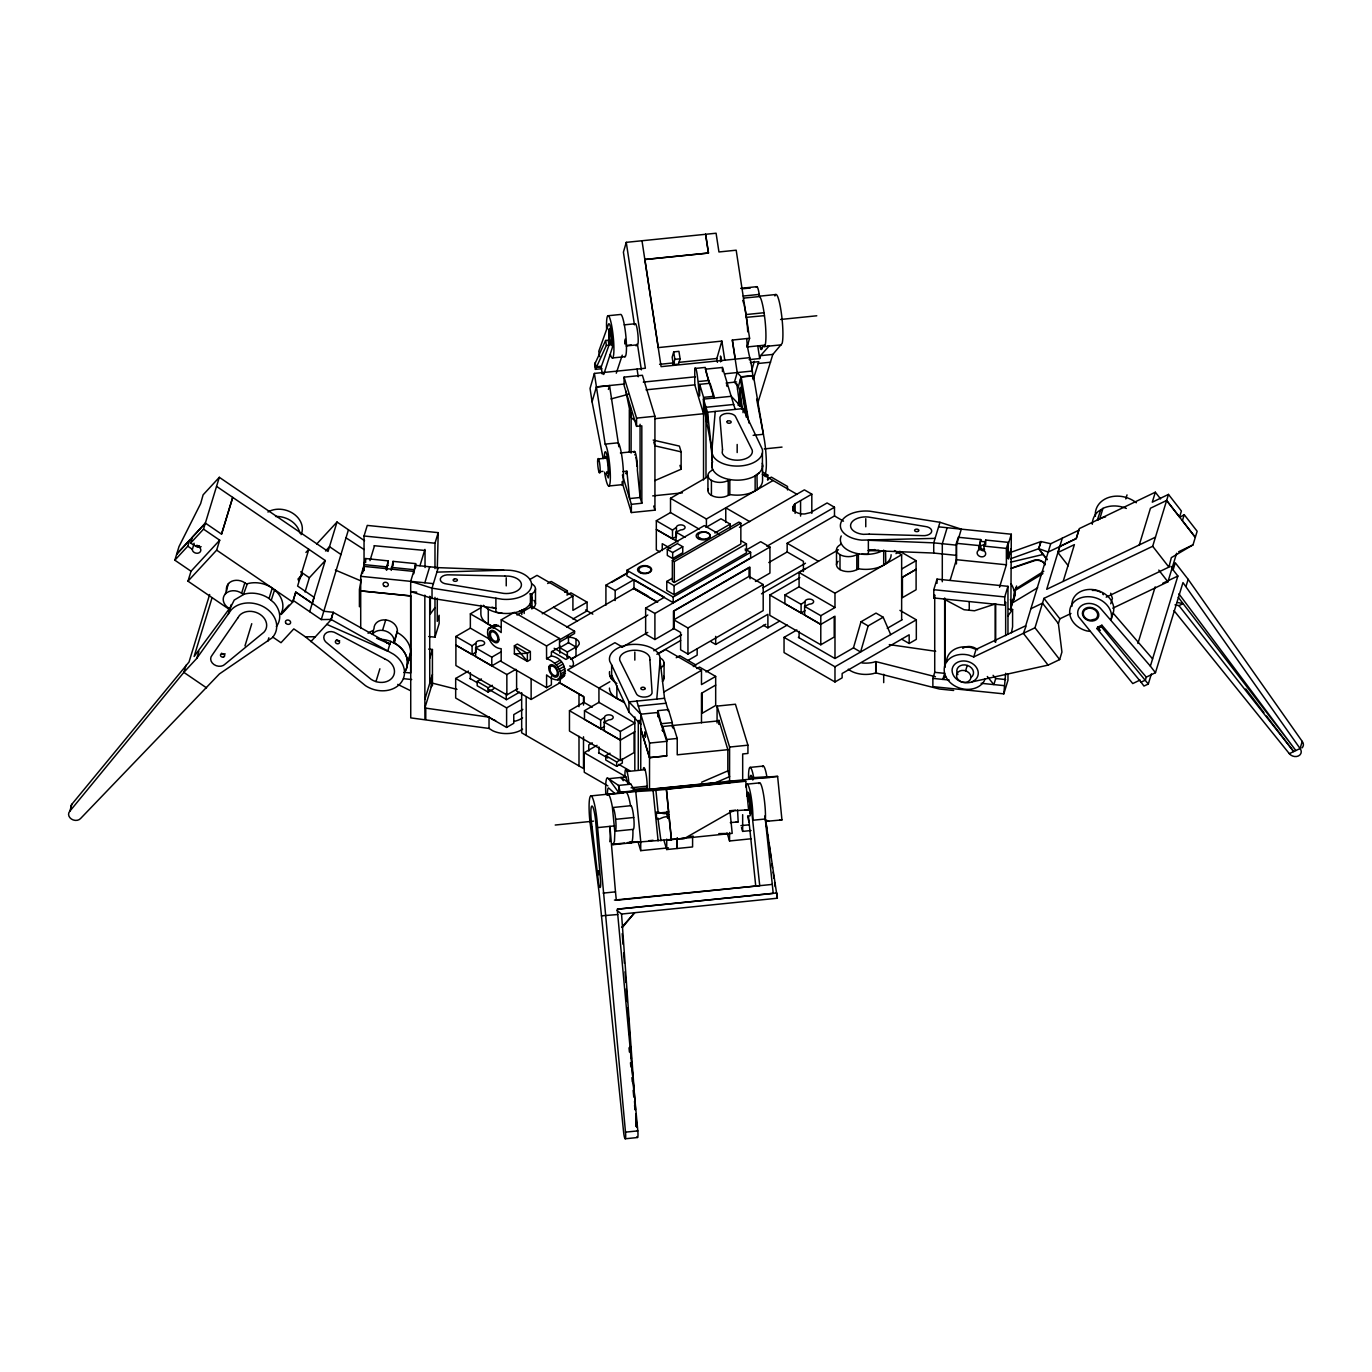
<?xml version="1.0" encoding="UTF-8"?>
<svg xmlns="http://www.w3.org/2000/svg" width="1372" height="1372" viewBox="0 0 1372 1372"><rect width="100%" height="100%" fill="white"/><g stroke="black" fill="none" stroke-linecap="round" stroke-linejoin="round"><path stroke-width="1.5" d="M359.413 606.767L359.413 589.394L361.333 579.481M360.716 628.41L360.699 576.309L363.717 566.344L413.709 571.404L415.545 565.35L438.268 567.648L510.247 570.306A25.382 14.646 0 0 1 531.307 587.079A25.382 14.646 0 0 1 502.238 599.238L432.026 588.176L410.691 581.351L360.699 576.309M363.769 570.718L363.769 564.578L365.621 558.524L388.139 560.874L386.904 569.397M364.043 569.672L364.043 535.989L367.267 525.407L438.217 532.645L437.291 569.037M365.621 562.623L365.621 558.524M373.99 545.696L425.028 550.464L425.028 567.528M386.304 569.894L388.139 560.874M391.226 570.392L393.061 561.371L415.596 563.618L415.596 567.716M404.157 672.709A25.382 20.409 17 0 0 406.661 667.975L407.518 662.693A25.382 20.409 17 0 0 395.016 643.468L394.227 641.29L397.417 630.863A11.885 9.57 17 0 0 385.721 619.955A11.885 9.57 17 0 0 374.007 628.462L372.412 633.692M394.227 643.125L397.417 630.863M410.708 595.997L360.733 590.903L410.691 595.86L410.691 672.983L404.448 672.349M413.761 573.753L415.596 563.618M430.362 596.614L430.362 614.004L434.975 607.573M428.716 636.522L434.975 637.157L434.975 597.352M434.975 568.591L434.993 543.226L438.217 532.645M437.291 598.329L437.274 621.345L439.126 615.291L439.126 623.557L434.975 637.157M560.188 677.099L560.188 683.119L583.906 696.753L583.906 702.344L569.466 710.696L569.466 731.053L620.367 760.482L634.07 752.593L634.07 732.202M576 648.75L576 639.095L574.817 638.443A10.907 6.294 0 0 0 567.15 637.26M605.91 605.223L605.927 585.175L628.187 572.313M660.052 666.655L659.881 656.691A25.382 14.663 0 0 0 630.811 644.531A25.382 14.663 0 0 0 609.751 661.304L611.655 664.974L611.638 679.054L609.751 675.384M639.541 720.317L640.775 724.416L628.942 712.085L628.959 701.881L611.655 664.974M634.824 660.121L634.824 652.026M638.289 769.366L638.306 720.489M668.438 847.845L640.724 850.657L640.724 842.099M640.758 769.366L640.793 714.195L636.814 701.092L628.959 701.881L640.793 714.195L649.556 743.075L649.505 788.883M647.292 788.729L647.155 786.173A11.885 1.681 84.2 0 0 645.629 771.784A11.885 1.681 84.2 0 0 643.314 768.714M657.943 716.784L657.943 710.645L668.421 709.581L672.314 722.598L672.349 727.143M661.921 726.68L657.943 710.645M662.779 731.036L662.779 726.491L719.305 720.797M692.603 836.508L692.586 846.936L666.723 849.542L666.723 839.115M640.707 728.772L649.505 757.636L666.792 755.903L666.758 739.508L662.779 726.491M673.309 628.222L680.615 632.441L680.615 649.813L687.955 654.05L763.192 610.609L763.192 584.541L687.955 627.982L673.806 619.818L673.806 611.123L750.004 567.236L750.004 578.83M673.206 728.463L673.172 725.445L677.236 738.445L677.236 754.823L728.12 749.644M703.493 399.115L707.472 412.217L712.119 453.755A25.382 14.646 0 0 0 741.189 465.897A25.382 14.646 0 0 0 762.249 449.124L743.041 408.599L731.207 396.302L703.493 399.115C704.385 419.523 712.068 439.246 711.948 460.152L712.462 454.063M696.873 668.576L699.497 667.066L715.67 676.413L715.687 705.465L702.258 713.217L702.258 692.826M717.076 722.993L717.076 706.1L735.426 704.23L747.929 745.185L747.929 753.434L742.681 753.965L742.681 779.073M718.825 724.365L718.842 720.094L727.829 749.558L727.829 770.893L729.578 776.638L712.737 783.927M751.17 838.772L729.561 840.985L729.561 832.53M729.578 780.719L729.595 747.054L717.076 706.1M730.213 528.117L730.213 524.104L720.952 518.753L706.117 527.328M751.05 830.54L742.664 831.398L742.664 814.659M673.806 619.818L749.061 576.377L749.061 567.682M799.876 577.663L769.846 595.002L769.846 615.376L820.782 644.789L834.21 637.037L834.21 616.645M768.8 562.554L787.168 551.956L787.168 543.261L834.485 515.941L834.485 507.246L827.093 502.958L810.458 512.596L804.85 513.934A10.907 6.294 0 0 1 797.183 512.751L794.868 511.413A10.907 6.294 0 0 1 792.81 506.988L795.125 503.747L811.812 494.143L804.386 489.873L739.474 527.328M792.81 510.847L792.81 506.988M793.651 510.95L793.651 505.153M795.125 513.402L795.125 503.747M800.579 516.095L800.579 500.643M803.409 571.541L803.426 561.337L787.168 551.956M811.812 513.385L811.812 494.143M820.782 644.789L820.799 615.702L804.627 606.373L804.627 614.982L820.799 624.397L834.982 616.2L834.982 658.389M865.766 526.779L865.766 518.702M848.29 669.193A21.283 12.297 0 0 0 873.004 673.686L875.73 672.863L875.73 661.578L935.464 676.722M953.66 690.476L939.563 689.053L876.108 672.949L876.108 661.647M956.438 555.368L933.732 553.053L933.732 542.849L939.974 522.303L961.309 529.146L958.479 538.51M942.29 581.745L942.307 543.724L947.16 527.706M956.438 563.926L956.456 545.164L958.291 539.11M938.602 526.848L1011.301 534.222L1010.89 607.419L1014.079 596.974M1011.301 534.222L1008.283 544.187L1008.283 558.747L1011.267 548.766L1008.283 558.747L1008.231 542.352L985.696 540.053L983.861 546.073L984.444 551.064A4.356 3.516 17 0 1 984.444 556.089A4.356 3.516 17 0 1 978.356 555.471A4.356 3.516 17 0 1 978.356 550.446L980.774 539.556L958.239 537.275L956.404 543.312L956.404 559.69L950.179 580.099M546.588 687.664L546.588 674.921C567.322 692.105 572.124 659.229 551.39 655.97L551.373 651.906L559.536 647.19L559.484 638.477L514.226 612.341L501.243 619.835L501.174 632.543C480.406 615.102 485.842 647.978 501.174 648.699L501.174 661.458L546.588 687.664L551.39 684.885L551.39 676.379M557.872 679.86C566.019 672.812 554.168 660.549 546.588 658.749L546.519 645.972L501.243 619.835M709.221 383.457L705.242 367.422L694.764 368.485C698.262 363.134 699.874 419.643 699.686 384.332L710.079 383.268L714.057 396.285L703.579 397.348L699.686 384.332M730.093 812.327L732.202 833.37L668.593 839.836L671.44 839.784L669.09 817.026C661.544 814.917 655.867 824.795 656.433 814.505C654.358 807.748 663.997 817.215 668.593 812.053L666.398 789.277L663.551 789.329L727.143 782.863M666.843 811.504L667.65 818.329M625.066 343.686L625.135 341.645A10.633 1.509 84.2 0 0 625.066 339.193M1179.714 517.415L1184.225 514.672L1197.156 531.273L1193.005 544.873L1171.345 557.632L1168.893 567.116L1106.192 597.163M636.814 701.092L656.776 699.068L660.069 660.515L664.528 698.279L668.507 711.399M668.267 818.312L669.09 817.026M743.041 412.68L743.041 408.599L715.224 411.429L711.931 449.93L712.119 467.835M622.957 471.608L626.884 471.196L626.712 472.688A10.633 1.509 84.2 0 1 625.581 473.066M397.417 632.681L398.206 633.041A25.382 20.409 17 0 1 410.708 652.266L409.851 657.531A25.382 20.409 17 0 1 408.359 660.79M1010.427 610.3L1014.474 594.573A25.382 20.409 17 0 0 1011.13 583.872M1014.474 594.573L1013.616 599.856A25.382 20.409 17 0 1 1012.124 603.097M362.5 573.53L364.043 565.59M1011.438 632.801L1012.587 626.832L1012.587 609.46L1008.609 609.065M739.096 405.735L740.348 399.441M738.102 405.306L740.057 397.057M602.274 374.041L601.193 366.924L608.997 345.144L608.242 340.205L605.618 340.462L594.659 364.42L595.431 369.36L601.828 368.708M595.431 369.36L606.373 345.418L605.618 340.462M230.29 607.967L234.235 600.061L244.147 594.179A25.382 20.409 17 0 1 269.049 598.518L273.868 602.651A25.382 20.409 17 0 1 276.355 626.61M751.427 371.606L754.291 361.316M608.396 389.408L609.528 385.515L618.858 446.757M603.183 458.574L592.069 401.807L596.426 386.853L594.385 373.424L645.372 368.245L626.267 242.347L716.081 233.223L718.945 251.968L736.181 250.201L749.592 338.267L747.071 346.962L765.147 345.127A25.382 3.602 84.2 0 0 764.907 319.161L764.067 312.73A25.382 3.602 84.2 0 0 759.676 296.541L743.47 298.136M739.902 406.386L737.57 389.425L741.12 376.786L737.227 372.549L732.288 340.05L749.592 338.267M752.696 378.5C753.297 365.912 746.951 351.815 746.78 338.575M798.35 637.363L834.982 658.526L853.453 647.858L860.981 621.79L876.022 613.095L883.174 617.228L890.702 634.601M883.174 617.228L868.133 625.906L860.604 651.974L853.453 647.858M626.267 242.347L623.403 252.191L634.43 324.804M594.385 373.424L590.046 388.43L592.069 401.807M673.703 351.884L672.177 357.166L673.309 364.643L678.54 364.112L680.083 358.812L678.934 351.352L673.703 351.884L674.835 359.344L673.309 364.643M717.419 362.311L716.836 358.486L721.878 341.096L658.268 347.596L644.857 259.531L708.467 253.031L705.602 234.303L708.467 253.031L644.823 259.48M746.402 317.344L764.444 315.646M749.146 359.635L759.694 358.555L760.517 355.674L769.04 346.087A25.382 3.602 84.2 0 1 768.08 345.813M753.194 379.65L758.785 361.659L750.364 362.517M757.893 402.665L772.83 354.422L782.126 343.394A25.382 3.602 84.2 0 0 781.045 310.998A25.382 3.602 84.2 0 0 774.906 295.975M737.227 372.549L734.414 382.188L738.359 386.698M971.719 681.953L974.429 680.495A13.308 10.702 16.9 0 0 970.176 662.35A13.308 10.702 16.9 0 0 952.065 670.548C952.58 679.706 963.624 684.937 971.719 681.953L1048.105 665.111L1059.664 659.572L1061.928 652.026L1058.395 623.591L1059.87 618.806L1070.983 613.473M194.104 543.243L192.286 549.863A4.356 3.516 17 0 0 197.276 553.259A4.356 3.516 17 0 0 200.758 549.486A4.356 3.516 17 0 0 195.784 546.09L190.605 543.14L203.519 529.146L219.314 477.302L328.045 551.458L337.015 522.012L364.558 540.74M221.544 534.137L232.725 497.401L221.544 534.154L205.371 523.109L176.696 554.134L189.61 540.208L187.775 546.193L174.844 560.188L191.034 571.232L187.981 581.179L229.673 609.631M305.03 592.001L309.369 577.749L325.284 560.531L216.553 486.374M272.771 637.088L281.003 642.713L293.797 628.89L305.356 636.797L365.501 685.674A25.382 20.409 16.9 0 0 400.212 683.668A25.382 20.409 16.9 0 0 393.541 654.221L331.029 619.424L321.271 619.595L309.695 611.689L325.284 560.531M321.271 619.595L348.299 530.261M331.029 619.424L333.19 612.306L323.826 611.226L295.769 592.069L292.716 602.051L281.243 614.467M333.19 612.306L331.269 619.561L310.861 641.65M375.997 681.524L379.89 668.764M379.409 639.266A25.382 20.409 16.9 0 1 390.694 641.393L387.71 651.203L326.81 624.38M522.612 729.184A21.283 12.279 0 0 1 492.634 730.71L489.032 728.446L410.743 717.882L410.691 581.351L424.84 582.774L429.693 566.773M438.268 567.648L432.026 588.176L432.026 598.381L495.892 608.362A25.382 14.646 0 0 1 492.016 607.11M429.728 658.354L432.42 649.488L428.681 649.11M424.874 699.308L432.437 674.458M456.996 689.361L432.437 683.153L424.874 708.003L424.943 719.1M1005.659 635.613L1005.659 602.154L1004.733 605.172L933.783 597.952L933.783 589.703L937.007 579.121L1007.957 586.324L1007.974 634.31M933.783 597.952L934.709 594.933L934.726 672.331L932.874 678.385L932.874 686.635L1003.824 693.855L1007.974 680.238L1007.974 673.892M978.939 550.138L980.774 539.556M965.596 670.822L967.209 665.523M999.536 587.233L1006.396 564.784L1006.379 548.406L1008.231 542.352M984.993 679.02L984.153 681.147A21.283 17.116 16.9 0 1 957.982 687.475A21.283 17.116 16.9 0 1 944.914 665.317A21.283 17.116 16.9 0 1 968.803 655.13L973.76 656.931L976.058 649.368L1025.69 625.786L1050.729 543.724L1078.786 530.261L1076.231 538.63L1048.174 552.076L1038.81 548.663L1010.341 558.85M1004.733 605.172L1004.733 596.923L1007.957 586.324M1013.668 599.101A25.382 20.409 16.9 0 0 1015.246 590.372L1016.583 585.998M1015.246 590.372L1016.583 587.165M993.088 675.298L995.712 678.54L993.86 684.594L987.308 676.499M1050.729 543.724L1040.971 541.546L1038.57 548.766L1046.836 559.382M1040.971 541.546L1038.81 548.663L1047.368 559.673M1003.824 693.855L1005.659 673.275M1139.274 544.941L1150.456 508.223L1166.629 500.471L1179.577 517.038L1181.395 511.036L1168.481 494.417L1152.686 546.279L1043.955 598.364L1034.985 627.793L973.76 656.931M1068.274 565.796L1057.915 552.522L1059.767 546.468L1076.248 538.579L1079.284 528.614L1155.344 492.205L1160.558 498.911M1062.305 538.15L1046.716 589.291L1155.447 537.189M1063.18 581.368L1074.396 544.633L1057.915 552.522M1097.36 519.971L1100.773 509.818M1097.583 520.245L1099.761 518.822L1102.951 508.377A25.382 20.409 17 0 1 1126.343 508.429M1125.795 498.945L1127.029 494.898M1097.086 628.719L1097.549 627.21L1101.888 625.22L1146.289 677.133L1145.363 680.152L1141.024 682.158L1097.086 628.719L1101.424 626.73L1101.888 625.22M1110.737 603.766L1112.4 598.329L1110.685 593.218M1071.944 606.338A21.283 17.116 17 0 1 1093.724 589.668A21.283 17.116 17 0 1 1113.464 612.049L1110.84 620.316L1111.251 619.321A21.283 17.116 17 0 0 1094.239 597.455A21.283 17.116 17 0 0 1069.971 609.082A21.283 17.116 17 0 0 1086.967 630.948L1089.985 631.36M1155.344 492.205L1152.291 502.169L1168.481 494.417M1184.225 514.672L1182.39 520.674L1195.304 537.327L1166.629 500.471M1112.778 608.208L1167.915 581.814L1176.627 553.242M1146.289 677.133L1155.464 672.692L1150.371 666.14L1177.879 576.017L1173.111 569.912L1175.29 562.794L1188.152 579.344L1302.234 741.429A6.654 5.351 17 0 1 1301.891 747.997M1141.024 682.158L1143.956 686.051L1148.295 684.062L1151.382 673.944M1155.464 672.692L1182.973 582.586L1300.073 748.529A6.654 5.351 17 0 1 1298.461 755.938A6.654 5.351 17 0 1 1289.337 753.674L1174.003 610.626M1185.991 586.444L1188.152 579.344M1302.234 741.429L1300.073 748.529L1289.337 753.674M69.766 811.281L183.848 672.366L196.711 658.44L231.251 609.854A25.382 20.409 17 0 1 266.065 608.311A25.382 20.409 17 0 1 272.188 637.808L219.417 673.926L80.485 818.604A6.654 5.351 17 0 1 71.361 819.015A6.654 5.351 17 0 1 69.766 811.281L71.927 804.181L189.027 662.007L209.659 594.505M174.844 560.188L178.995 546.588L200.655 503.575L203.107 494.846L219.314 477.302M190.605 543.14L192.423 537.138L205.371 523.109M187.981 581.179L216.656 550.138L219.709 540.191L203.519 529.146M186.009 665.266L183.848 672.366L206.555 687.869M212.008 597.952L194.121 656.485L230.41 607.247A25.382 20.409 17 0 0 229.278 610.626M196.711 658.44L198.889 651.323M229.999 609.014L228.198 607.779A11.885 9.57 17 0 1 225.317 593.973L228.507 583.529M228.232 614.347L231.233 604.555M225.317 593.973A11.885 9.57 17 0 1 241.626 593.236L244.816 582.808A11.885 9.57 17 0 0 231.799 581.248A11.885 9.57 17 0 0 226.569 590.595M281.38 613.078A25.382 20.409 17 0 0 277.041 592.224L272.239 588.073A25.382 20.409 17 0 0 247.337 583.735L243.444 594.47L241.626 593.236M244.971 645.92L251.762 623.694M269.049 598.518L272.239 588.073M271.227 600.387L274.64 589.72M267.78 641.341L268.861 637.791M369.977 560.634L374.333 546.348M372.944 633.778L373.218 630.485A25.382 20.409 17 0 0 368.039 633.264M382.531 630.383L385.721 619.955M419.952 565.727L424.943 549.4M407.518 662.693L410.708 652.266M407.124 665.094L410.708 654.701M1137.903 643.468L1155.173 586.89M410.691 581.351L413.709 571.404M603.714 374.487L612.358 347.545A13.137 1.852 84.2 0 0 611.277 330.789A13.137 1.852 84.2 0 0 608.345 324.598L598.792 351.301L599.615 356.651M616.285 373.201L622.253 355.159M634.927 324.272L635.082 323.843A10.633 1.509 84.2 0 1 637.088 328.56A10.633 1.509 84.2 0 1 638.22 340.325L638.169 342.365A10.633 1.509 84.2 0 1 636.865 344.218M662.007 730.127L662.539 730.813M763.278 345.572L761.34 349.551A8.592 1.218 84.2 0 1 759.865 345.95M763.415 346.293A25.382 3.602 84.2 0 0 764.375 346.567L765.147 345.127M1007.957 615.908L1012.587 609.46M621.756 927.283L634.653 912.723L622.494 927.318M945.617 676.327L942.821 679.397L944.673 673.343L934.726 672.331M191.034 571.232L219.709 540.191M305.939 552.453L308.82 549.349L297.604 586.05L314.085 597.3L312.233 603.354L295.752 592.104L293.214 600.439L309.695 611.689M316.692 544.049L337.015 522.012M297.895 579.19L302.252 574.474L298.427 580.63M325.524 550.978L329.503 546.673L341.096 554.58M345.984 537.824L364.026 549.503M280.3 614.399L288.909 605.103M607.093 795.04L607.933 794.165A25.382 3.602 84.2 0 1 612.324 806.736L614.845 831.981L614.45 841.259L612.975 844.672L611.963 843.831M630.846 805.69L612.769 807.525A11.885 1.681 84.2 0 1 615.651 819.324A11.885 1.681 84.2 0 1 615.136 831.192L633.212 829.357A11.885 1.681 84.2 0 0 633.727 817.489A11.885 1.681 84.2 0 0 630.846 805.69L630.4 804.901A25.382 3.602 84.2 0 0 626.009 792.33L625.598 792.347M576.875 647.447L579.19 644.205A10.907 6.294 0 0 0 577.132 639.781L576 639.095M759.162 472.843L755.132 475.878L755.132 490.867A25.382 14.646 0 0 1 730.607 494.657L728.223 495.378A11.885 6.86 0 0 1 713.869 496.475A11.885 6.86 0 0 1 708.329 488.741M755.132 490.867L759.162 487.832A25.382 14.646 0 0 0 762.558 480.509L762.558 465.52M838.103 561.32A11.885 6.86 0 0 0 841.156 570.203A11.885 6.86 0 0 0 856.814 569.62L859.198 568.883A25.382 14.646 0 0 0 883.705 565.092L887.735 562.057A25.382 14.646 0 0 0 891.131 554.734M1102.951 508.377L1098.132 511.533A25.382 20.409 17 0 0 1092.301 524.275M1013.874 590.063L1042.24 572.244A8.061 6.483 17 0 0 1043.766 571.249M1015.692 590.08L1042.909 573.599M1010.993 603.749L1037.644 587.765M501.192 626.987L494.623 624.843L487.592 629.714M491.879 640.553L470.356 628.119L470.356 613.833L480.903 607.745M529.798 579.516L537.018 575.348L572.913 596.065L572.913 610.351L587.096 602.171L587.096 610.866L572.913 619.046M699.223 529.146L670.514 512.562L670.514 498.276L708.415 476.393M517.707 688.675L506.868 694.918L455.898 665.54L455.898 636.471L470.356 628.119M547.651 583.494L551.201 581.454L567.373 590.783L567.373 594.23M659.898 551.904L656.313 549.829L656.331 520.743L670.514 512.562M530.415 607.436L530.415 594.591L532.01 593.682A11.885 6.86 0 0 0 532.01 583.975M711.416 495.378L711.416 480.389A11.885 6.86 0 0 0 728.223 480.389L730.607 479.668M488.501 628.376L494.623 624.843M491.399 627.45L496.201 624.672M493.165 627.913L497.985 625.135M516.987 615.033L531.753 606.493L574.576 631.223L574.576 633.435L559.793 641.959M455.898 636.471L472.088 645.8L475.913 643.108A4.356 2.521 0 0 1 480.286 640.587A4.356 2.521 0 0 1 484.642 643.108A4.356 2.521 0 0 1 480.286 645.629L475.621 647.841L475.621 656.502L491.793 665.883L500.831 660.669M564.75 592.31L567.373 590.783M656.331 520.743L672.503 530.089L676.345 527.397A4.356 2.521 0 0 1 680.718 524.876A4.356 2.521 0 0 1 685.074 527.397A4.356 2.521 0 0 1 680.718 529.918L676.053 532.13L676.053 540.757M765.182 476.581L767.806 475.072L767.806 480.269M566.979 595.105L570.906 592.824L587.096 602.171M767.411 479.377L771.338 477.113L787.511 486.46L787.511 489.924M506.868 694.918L506.851 674.544L455.898 645.149L472.088 654.461L476.015 652.18L476.015 643.537M542.232 613.781L572.913 596.065M670.514 498.276L706.409 518.993L773.071 480.509M745.082 549.109L750.638 552.316L750.638 557.958L673.206 602.668L626.901 575.931L626.901 570.272L704.316 525.579L719.134 534.137M667.307 549.435L677.391 543.604L682.759 546.708L682.759 552.71L672.674 558.524L667.307 555.42L667.307 549.435L672.674 552.539L682.759 546.708M612.152 582.105L626.832 573.616M475.621 647.841L491.793 657.188L500.831 651.974M522.818 709.393L513.763 714.623L513.763 723.301L506.611 727.434L455.675 698.022L455.675 678.471L468.487 671.08M605.927 585.175L615.171 590.509L633.984 579.653L664.442 597.249L645.646 608.105L645.646 634.173L654.907 639.524L674.046 628.462L674.046 611.089M714.829 532.988L730.213 524.104M672.349 560.513L738.891 522.08L740.846 523.212L740.846 544.015L674.304 582.448L672.349 581.316L672.349 560.513L674.304 561.628L740.846 523.212M566.67 627.107L634.276 588.176L648.184 596.203M493.748 688.813L488.106 692.071L477.182 685.777L477.182 681.438L481.435 678.986M530.364 651.546L527.363 653.278L514.38 653.912L514.38 645.783L517.381 644.051L530.364 651.546L530.364 659.675L527.363 661.407L514.38 653.912M546.519 645.972L559.484 638.477M559.793 639.746L574.576 631.223M740.983 540.705L746.454 543.861L746.454 552.865L674.081 594.659L666.775 590.44L666.775 581.436L672.349 578.229M506.851 674.544L515.889 669.33M477.182 681.438L488.106 687.732L492.342 685.28M576 647.018L568.471 642.679L559.827 647.67L567.356 652.009L576 647.018L576 656.176L570.821 659.177M546.588 658.749L551.39 655.97M666.775 581.436L674.081 585.655L746.454 543.861M745.305 550.566L760.688 541.7L769.932 547.034L769.932 573.102L755.44 581.471M554.58 663.379L559.399 660.601M626.901 570.272L673.206 597.026L750.638 552.316M556.363 664.974L561.182 662.179M557.958 666.963L562.76 664.185M571.267 659.212L647.79 615.033M766.845 546.296L834.485 507.246M645.646 608.105L654.907 613.456L769.932 547.034M519.542 692.174L506.611 699.634L488.295 689.053M559.244 669.227L564.063 666.449M560.153 671.611L564.972 668.816M560.616 673.926L565.436 671.148M560.616 676.053L565.436 673.275M749.421 567.253L673.463 611.106L673.463 628.496M455.675 678.471L506.611 707.883L521.257 699.428M557.889 679.071L564.938 675.041M516.609 670.359L516.609 691.059L531.135 699.446L559.587 683.033M622.236 647.172L647.773 632.423M653.809 650.791L681.558 634.773M762.952 587.782L805.501 563.223M656.845 654.255L680.666 640.501M761.511 593.836L805.501 568.437M609.854 681.747L598.929 688.075L567.614 670.016L614.93 642.696L622.305 646.949M658.371 653.741L665.592 649.573L701.486 670.308L701.486 684.594L715.67 676.413M901.644 619.904L901.644 554.734L834.982 593.218L834.982 607.522L799.087 586.787L799.087 572.501L838.463 549.778M604.589 726.423L600.662 728.703L584.489 719.391L584.489 710.696L598.929 702.361L634.824 723.078L620.367 731.43L604.195 722.084L604.195 730.744L620.367 740.108L634.824 731.773M676.225 657.737L679.775 655.679L695.947 665.026L693.323 666.535M805.021 610.712L801.094 612.941L784.904 603.68L784.904 594.985L799.087 586.787M839.99 569.62L839.99 554.631A11.885 6.86 0 0 0 856.814 554.631L859.198 553.894M688.161 660.326L697.165 655.13L697.165 649.093M711.159 641.839L715.67 644.446L767.891 614.296L767.891 627.844L763.381 625.238M695.57 664.82L765.782 624.294M584.489 710.696L600.662 720.043L604.503 717.35A4.356 2.521 0 0 1 608.859 714.829A4.356 2.521 0 0 1 613.215 717.35A4.356 2.521 0 0 1 608.859 719.871L604.195 722.084M784.904 594.985L801.094 604.332L804.935 601.622A4.356 2.521 0 0 1 809.291 599.118A4.356 2.521 0 0 1 813.647 601.622A4.356 2.521 0 0 1 809.291 604.143L804.627 606.373M895.985 553.619L899.912 551.355L916.102 560.685L916.102 589.754L902.416 597.66L902.416 577.286L916.102 569.38L901.644 577.715M767.891 627.844L779.605 621.087M663.585 692.174L701.486 670.308M705.997 671.937L787.288 625.015M592.258 742.852L588.777 744.859L588.777 751.05M820.799 615.702L834.982 607.522M901.644 569.02L916.102 560.685M607.899 785.916L584.249 772.265L584.249 752.713L597.06 745.322M902.021 639.352L909.173 643.485L909.173 634.79L842.134 673.498L842.134 677.854L834.982 681.97L784.047 652.575L784.047 637.363L796.858 629.971M715.687 685.074L701.486 693.289L701.486 722.821M622.322 758.699L622.322 763.055L616.68 766.313L605.772 760.019L605.772 755.663L610.008 753.228M605.772 755.663L616.68 761.975L620.916 759.522M887.255 628.342L902.021 619.818M784.047 637.363L834.982 666.775L916.324 619.818L916.324 639.352L909.173 643.485M638.94 841.739L627.45 842.905L684.508 838.446L732.82 810.818L748.598 809.789L745.733 781.217L726.628 781.577M678.025 541.974L656.313 529.455L672.503 538.716L676.447 536.469L676.447 527.826M564.012 676.345L561.097 677.219M388.139 565.384L387.556 565.693A4.356 3.516 17 0 0 386.87 569.929M1140.115 680.015L1132.758 683.565L1078.461 616.628A13.137 10.547 17 0 1 1084.635 604.092A13.137 10.547 17 0 1 1101.184 609.134L1150.371 666.14M1030.904 608.722L1042.497 603.165L1058.395 623.591M1178.617 551.767L1193.005 544.873M1162.753 583.272L1177.879 576.017M1174.998 604.829L1178.925 605.618L1183.127 603.646L1177.33 602.445M518.925 611.535L524.19 609.202L524.19 613.49M654.941 480.577L681.129 469.224L681.129 451.851L679.38 446.089L653.175 440.086M701.624 782.229L727.829 770.893M1010.495 552.453L1040.731 541.648M1011.284 568.214L1033.133 560.548A8.061 6.483 17 0 1 1045.138 564.904M726.508 384.897L727.057 386.372M1011.284 568.437L1035.328 560.411A8.592 6.911 16.9 0 1 1045.121 564.098M994.769 604.16L974.497 610.78L964.019 609.717L943.73 598.964M875.73 661.578L873.004 662.402A21.283 12.297 0 0 1 862.028 662.95M610.969 398.943L628.445 394.261M1010.547 562.194L1043.029 554.477M657.274 712.548L666.792 741.343L649.556 743.075M640.793 714.195L656.982 712.565M740.64 288.343L756.709 286.697M742.286 288.806L750.33 287.983M743.161 296.043L759.231 294.414L759.539 296.506M758.699 296.266L775.677 294.534M607.847 315.766L620.418 314.48A21.283 3.018 84.2 0 1 625.906 336.449A21.283 3.018 84.2 0 1 624.363 356.428M624.226 324.855L635.459 323.723M744.224 305.356A25.382 3.602 84.2 0 1 745.991 314.565L764.067 312.73M780.582 319.47L816.786 315.783M606.373 345.418L608.997 345.144M627.038 345.418L631.257 344.989M626.078 345.95L637.311 344.818M612.598 357.938L625.169 356.669M764.375 346.567L781.354 344.835M595.054 366.89L601.433 366.238M601.193 366.924L595.945 367.456L595.191 362.517M674.835 359.344L680.083 358.812M659.589 364.335L674.424 362.808M678.677 362.38L716.836 358.486M760.517 355.674L772.83 354.422M749.678 357.663L661.098 366.65L641.993 240.752M622.408 474.986L631.36 504.313L641.839 503.25L641.822 425.835L636.574 426.366L624.071 385.412L624.071 377.146L642.405 375.276L654.924 416.248L654.941 510.161L631.36 512.562L621.979 481.846M758.27 363.477L770.567 362.225M705.208 369.205L722.444 367.456L735.186 409.405M643.297 382.102L695.484 376.803M724.708 373.819L751.719 371.092M753.434 375.551L741.12 376.786L748.958 423.005M698.828 381.485L709.221 380.438M646.006 389.837L694.764 384.863L703.579 413.727L654.821 418.7M726.08 383.028L736.61 381.965M733.694 404.466L705.963 407.278L705.997 477.439M624.071 377.146L636.574 418.117L654.924 416.248M715.224 411.429L707.472 412.217L707.472 422.422M624.329 384.023L596.426 386.853L605.155 444.116L618.258 442.796L619.132 444.357A21.283 3.018 84.2 0 1 623.282 469.893A21.283 3.018 84.2 0 1 621.327 484.436M753.142 435.336L763.398 434.289L764.427 440.086A25.382 3.584 84.2 0 1 764.839 474.249M620.401 452.949L634.653 451.491M598.569 458.917L606.733 458.094M764.273 448.901L782.023 447.101M598.912 471.762L602.977 471.351M609.031 485.997L622.133 484.659M652.712 495.892L682.399 492.857M661.921 723.661L672.314 722.598M666.758 739.508L677.236 738.445M729.595 747.054L747.929 745.185M666.758 755.886L649.505 757.636L640.775 728.703M627.021 771.544L645.097 769.709M627.844 783.669A25.382 3.584 84.2 0 0 625.581 776.998L608.602 778.713L607.573 777.77A25.382 3.584 84.2 0 0 605.772 794.096M750.124 767.394L763.209 766.073M745.733 781.217L655.919 790.341L622.408 792.399L639.712 790.649L634.773 790.752L630.88 784.167L618.532 785.419L608.602 778.713L619.321 793.359M631.086 787.802L647.155 786.173M633.092 789.432L647.155 788.008M764.993 819.701L768.852 821.245L766.828 821.279L781.954 819.907L777.615 776.398L752.233 777.718M619.304 793.256L618.532 785.419L620.281 792.227L777.615 776.398M713.732 783.12L647.207 789.637M637.534 1137.525L625.22 1138.777A6.654 0.943 84.2 0 1 623.608 1132.174L599.17 893.172L589.874 821.211A25.382 3.602 84.2 0 1 590.955 795.897L626.009 792.33M770.018 777.547L753.743 777.718L752.868 773.568A21.283 3.001 84.2 0 0 748.563 778.044M607.556 794.56L623.625 792.93M747.088 784.149L759.659 782.88M657.394 813.116L668.593 812.053M555.214 825.035L593.544 821.142M615.651 819.324L633.727 817.489M749.644 815.86A10.633 1.509 84.2 0 0 750.312 814.899L750.501 813.407A10.633 1.509 84.2 0 0 750.312 806.204L750.844 806.153M729.715 810.783L735.598 810.2M625.22 1138.777A6.654 0.943 84.2 0 0 625.495 1132.14L597.626 827.608L614.605 825.893M730.316 822.651L738.17 821.862L737.57 809.995M740.914 825.635L749.301 824.795M612.512 844.295L624.569 843.06M637.723 841.636L627.364 842.682L630.263 842.631M648.87 840.727L653.072 840.299M689.087 836.646L693.323 836.217M612.975 844.672L631.051 842.837A25.382 3.602 84.2 0 0 632.921 830.146L633.212 829.357M603.165 893.103L615.479 891.851L609.94 826.356A25.382 3.602 84.2 0 1 609.785 841.722M614.416 900.083L759.728 885.677L751.067 805.295A13.137 1.869 84.2 0 0 748.718 793.239A13.137 1.869 84.2 0 0 746.951 796.12M617.709 909.087L773.208 893.395L772.299 884.408L616.32 900.238L615.479 891.851M617.091 910.494L621.55 914.044L777.341 898.231L776.809 892.932L617.211 909.224L617.743 914.524L601.433 915.844M625.495 1132.14L637.808 1130.888L617.743 914.524M596.374 387.041L609.477 385.704M656.776 699.068L664.528 698.279M638.306 706.031L666.037 703.236M935.104 538.373L861.753 540.139A25.382 14.663 0 0 1 840.693 523.349A25.382 14.663 0 0 1 869.762 511.19L939.974 522.303M874.822 549.572A25.382 14.663 0 0 1 868.373 550.464L878.8 550.172M436.896 572.124L503.627 570.203M620.281 792.227L625.22 792.124M732.888 780.788L734.929 780.737M305.356 636.797L315.354 636.762M710.902 783.172L730.007 782.812M636.728 790.701L639.644 790.649M744.91 809.857L748.598 809.789M729.973 810.869L732.82 810.818M730.024 811.435L732.871 811.384M668.01 814.556C667.993 822.514 666.415 806.599 668.01 814.556L668.919 814.539M657.891 818.089L660.961 840.847M736.198 821.897L738.17 821.862M718.774 833.627L726.44 833.473M681.678 838.498L684.508 838.446M637.277 1130.888L637.808 1130.888A6.654 0.943 84.2 0 1 636.968 1136.633M779.931 819.942L781.954 819.907M635.802 345.675L637.688 345.693L641.359 369.84M861.753 554.219L868.373 554.322L868.373 540.259L933.732 542.849L956.456 545.164M868.373 550.464L933.732 553.053M495.669 720.643A21.283 12.279 0 0 1 492.617 719.425L489.032 717.162L424.874 708.003L424.84 595.105M777.341 898.231L765.627 820.096L766.811 828.414M956.404 543.312L978.939 545.559M416.745 592.172L410.691 591.572L432.026 598.381M981.203 541.426L985.37 541.854M956.404 559.69L1006.396 564.784M933.783 589.703L1004.733 596.923M364.043 535.989L434.993 543.226M363.769 564.578L386.304 566.876M391.226 567.373L413.761 569.672M424.84 582.774L433.398 583.649M995.712 678.54L1005.659 679.552M932.874 678.385L949.201 680.049M981.1 683.29L1003.824 685.606M403.488 678.677L411.686 679.517M983.861 546.073L1006.379 548.406M889.296 644.6L935.687 651.288M502.238 613.318L495.892 612.221L495.892 598.141M681.129 451.851L654.924 445.831L653.758 441.99M630.846 784.167L620.916 777.478L623.282 780.702M976.058 649.368L971.102 647.567A21.283 17.116 16.9 0 0 946.509 662.196M335.385 570.066L361.025 580.922M376.563 638.22L389.888 644.085A25.382 20.409 16.9 0 0 386.733 643.039M397.743 684.388L410.279 690.562M390.694 641.393L396.542 644.411A25.382 20.409 16.9 0 1 404.346 672.452M333.43 612.444L389.888 644.085M797.149 494.4L762.3 474.283M762.42 471.951L767.806 475.072M894.475 550.584L901.644 554.734M757.241 489.65L756.95 474.506M885.815 563.875L885.54 550.875M749.695 521.617L725.771 507.812L725.771 522.423M787.168 543.261L818.467 561.32M899.946 610.351L916.324 619.818M799.087 572.501L834.982 593.218M860.981 621.79L868.133 625.906M676.053 532.13L685.04 537.327M749.061 576.377L763.192 584.541M769.846 595.002L820.782 624.414M670.668 548.543L662.247 543.689L662.247 550.601M657.737 602.085L633.401 588.365L657.171 602.085M585.587 609.974L592.824 614.142M553.533 607.247L577.475 621.07M554.168 648.27L569.723 657.257L565.95 659.435L551.956 651.357M470.356 613.833L493.68 627.296M624.054 702.567L598.929 688.075L598.947 702.67M558.97 682.416L583.512 696.599L583.512 705.054M583.906 702.344L592.258 707.18M569.466 710.696L620.367 740.108M469.979 678.471L477.302 682.707M598.552 752.713L607.71 757.996M618.703 764.341L629.697 770.687M584.249 752.713L626.095 776.861M521.669 692.62L521.669 732.82L583.512 768.543L583.512 736.798M834.485 515.941L843.506 521.154M300.691 571.815L309.369 577.749M216.656 550.138L292.716 602.051M244.816 582.808L246.617 584.043M187.775 546.193L192.269 549.263M614.399 793.136L608.568 787.922A15.195 2.144 84.2 0 0 607.419 795.314M630.04 841.996L631.051 842.837M634.824 420.621L631.257 417.603L625.821 391.157M625.581 776.998L624.552 776.055A25.382 3.584 84.2 0 0 623.694 776.826M1113.069 613.061L1152.583 658.869M1097.549 627.21L1100.327 630.451M1102.505 593.716L1103.362 594.728M1101.424 626.73L1148.295 684.062M1178.925 605.618L1293.71 751.582L1266.51 716.03M1026.016 626.198L1023.392 633.35L1048.105 665.111M1152.686 546.279L1168.893 567.116M1158.791 570.083L1167.915 581.814M1043.955 598.364L1059.87 618.806M1034.985 627.793L1059.664 659.572M1178.222 597.266L1295.854 750.553L1178.891 593.836M1245.81 688.933L1263.921 712.634M841.242 543.535L839.99 544.924A11.885 6.86 0 0 0 839.99 554.631M712.668 469.31L711.416 470.682A11.885 6.86 0 0 0 711.416 480.389M1170.865 566.293L1173.111 569.912M605.155 444.116L606.03 445.694A21.283 3.018 84.2 0 1 610.266 480.474A21.283 3.018 84.2 0 1 604.555 472.191M611.638 675.178L628.942 712.085M610.334 354.439L610.866 356.068A21.283 3.018 84.2 0 0 613.867 345.761A21.283 3.018 84.2 0 0 609.58 317.652A21.283 3.018 84.2 0 0 606.578 327.942L606.647 329.229M705.791 371.126L713.972 398.052M679.963 465.382L681.129 469.224M653.689 506.062L654.941 510.161M741.497 827.556L742.664 831.398M641.839 503.25L640.089 497.487L637.363 470.133A10.633 1.509 84.2 0 0 636.282 456.327A10.633 1.509 84.2 0 0 633.984 452.451M727.057 832.787L729.561 840.985M663.894 840.264L666.723 849.542M638.237 842.494L640.724 850.657M749.095 822.188L748.563 820.336A21.283 3.018 84.2 0 1 747.637 815.963M606.064 473.426L608.293 477.936L608.979 472.465A13.308 1.887 84.2 0 0 606.664 454.046A13.308 1.887 84.2 0 0 604.366 457.339M766.845 776.38L765.97 772.23A21.283 3.001 84.2 0 0 762.506 766.811M756.658 399.166L763.398 434.289L753.468 375.808L741.154 377.043L740.383 379.752L747.517 416.951M746.317 417.294L741.738 390.9A8.592 1.218 84.2 0 0 740.005 387.95A8.592 1.218 84.2 0 0 740.108 396.834L741.806 409.233M746.488 415.339L742.629 392.821A8.061 1.149 84.2 0 0 741.943 389.425M757.841 346.413L759.694 358.555M732.356 340.033L735.272 359.121M721.878 341.096L724.793 360.184M637.071 369.085L638.237 376.768M767.703 834.656L768.303 838.807M768.903 842.974L769.795 849.199M770.395 853.367L770.978 857.517M771.887 863.76L772.47 867.91M773.071 872.077L773.962 878.32M774.563 882.47L775.163 886.638M742.406 408.599L741.017 398.343A8.061 1.149 84.2 0 1 740.451 389.682A8.061 1.149 84.2 0 1 741.583 388.31M745.991 314.565L746.831 320.997M720.574 361.865L720.523 356.051L721.706 361.128M736.85 383.834L737.57 389.425M764.924 815.843L772.299 884.408M750.312 806.204L750.021 803.443A10.633 1.509 84.2 0 0 747.123 795.743M748.426 815.877L755.715 885.746M666.398 789.277L671.44 839.784M626.884 471.196L629.611 498.568L640.089 497.487L640.072 424.274M655.919 790.341L658.2 813.099M653.055 790.392L658.114 840.899M635.819 792.141L640.861 842.648M635.853 1122.382L636.265 1126.635M629.011 1047.796L629.422 1052.067M630.468 1062.717L630.88 1066.97M631.909 1077.637L632.321 1081.891M633.144 1090.414L633.761 1096.811M634.584 1105.335L634.996 1109.588M635.836 1118.111L636.659 1126.635M597.626 827.608L597.094 821.073A25.382 3.602 84.2 0 0 590.955 795.897M622.219 933.646L622.991 944.262M623.625 952.734L624.397 963.35M625.015 971.822L625.803 982.438M626.267 988.8L627.193 1001.526M627.673 1007.888L628.599 1020.614M629.062 1026.976L630.005 1039.702M630.468 1046.064L631.394 1058.79M631.857 1065.152L632.801 1077.878M633.109 1082.114L634.207 1096.965M634.516 1101.219L635.133 1109.691M635.905 1120.307L636.385 1126.669M621.55 914.044L635.545 1109.691M635.853 1113.927L636.762 1126.652M762.42 452.932L762.438 467.012M737.176 444.459L737.176 452.554M722.444 367.456L722.444 371.606M703.579 397.348L703.527 479.977M694.764 368.485L694.764 384.863M636.574 418.117L636.574 426.366M633.984 579.653L633.984 588.348M631.36 504.313L631.36 512.562M631.171 412.732L631.086 453.052M630.331 405.889L630.331 414.584M629.319 409.971L629.336 451.817M506.234 577.784L506.234 585.878M489.032 717.162L489.032 728.446M432.42 649.488L432.437 685.76M431.254 678.351L431.254 687.046M429.71 596.254L429.745 683.325M425.766 708.072L425.766 719.374M393.061 561.371L393.061 565.899M363.717 566.344L363.717 570.512M995.695 603.714L995.695 642.199M995.18 603.663L995.18 642.147M985.696 540.053L985.696 544.598M969.249 601.571L969.249 610.248M945.188 598.569L945.205 666.981M944.656 598.038L944.673 667.066M937.007 579.121L937.007 583.34M883.705 550.103L883.705 565.092M883.705 674.287L883.705 682.639M858.392 553.705L858.392 568.694M856.814 554.631L856.814 569.62M836.508 549.778L836.508 564.767M834.982 666.775L834.982 681.97M805.021 602.051L805.021 607.247M801.094 604.332L801.094 612.941M799.087 631.343L799.087 637.671M729.818 479.48L729.818 494.469M728.223 480.389L728.223 495.378M715.67 636.385L715.67 644.446M707.935 475.535L707.935 490.524M706.409 518.993L706.409 527.157M687.955 627.982L687.955 654.05M674.304 561.628L674.304 582.448M674.081 585.655L674.081 594.659M673.206 597.026L673.206 602.668M672.503 530.089L672.503 538.716M672.674 552.539L672.674 558.524M664.065 663.053L664.065 678.042M654.907 613.456L654.907 639.524M634.824 716.956L634.824 769.743M620.367 731.43L620.367 760.482M616.868 685.588L616.868 698.434M616.68 761.975L616.68 766.313M615.171 590.509L615.171 600.542M604.589 717.762L604.589 722.958M600.662 720.043L600.662 728.703M598.929 746.917L598.929 753.245M579.001 693.992L579.001 706.683M579.001 736.301L579.001 765.936M568.471 636.282L568.471 642.679M567.356 652.009L567.356 657.514M559.827 645.715L559.827 653.158M535.492 588.828L535.492 603.817M532.01 593.682L532.01 608.671A11.885 6.86 0 0 0 533.897 600.37M531.753 606.493L531.753 608.722M531.135 678.763L531.135 699.446M526.179 697.353L526.179 735.426M521.806 610.266L521.806 614.553M506.611 707.883L506.611 727.434M506.234 693.392L506.234 699.72M491.793 657.188L491.793 665.883M488.295 609.202L488.295 624.191M488.106 687.732L488.106 692.071M480.869 605.275L480.869 613.833A25.382 14.646 0 0 0 493.543 626.524M472.088 645.8L472.088 654.461M470.356 672.674L470.356 679.003M984.599 549.28A2.658 2.144 16.9 0 1 980.671 546.999A2.658 2.144 16.9 0 1 984.599 545.507M882.076 550.978A25.382 14.646 0 0 1 852.132 552.11A25.382 14.646 0 0 1 841.242 535.955M634.687 454.852A7.323 1.046 84.2 0 1 634.944 454.767M635.905 457.339A7.323 1.046 84.2 0 1 636.865 466.206M1095.388 516.266A25.382 20.409 17 0 1 1108.73 497.453A25.382 20.409 17 0 1 1136.342 502.769M1099.761 518.822A25.382 20.409 17 0 1 1105.54 516.901M762.043 348.505A8.061 1.149 84.2 0 1 760.774 347.133M957.896 674.612A8.506 6.843 16.9 0 1 960.349 665.694A8.506 6.843 16.9 0 1 971.582 668.061A8.506 6.843 16.9 0 1 971.084 677.391M1092.386 590.44A10.633 8.558 16.9 0 1 1100.327 592.104M1014.423 593.064A25.382 20.409 16.9 0 1 1011.97 603.354M762.249 463.204A25.382 14.646 0 0 1 735.872 480.149A25.382 14.646 0 0 1 712.668 461.729M625.049 341.062A13.137 1.852 84.2 0 1 625.066 343.943M742.698 300.348A25.382 3.602 84.2 0 1 743.847 303.881M747.02 322.643A25.382 3.602 84.2 0 1 747.723 331.835M747.603 343.909A25.382 3.602 84.2 0 1 747.071 346.962M756.349 287.383A11.885 1.681 84.2 0 1 759.231 294.414M605.241 458.42A8.506 1.2 84.2 0 1 606.921 458.9A8.506 1.2 84.2 0 1 608.139 470.339A8.506 1.2 84.2 0 1 606.664 471.848M962.784 648.321A10.633 8.558 17 0 1 977.601 649.831M984.359 550.789A4.356 3.516 17 0 1 979.522 545.078M1010.427 599.564A25.382 20.409 17 0 1 1011.284 605.018M339.656 640.758A2.127 1.715 16.9 0 1 336.397 639.867M199.472 545.713A2.658 2.144 16.9 0 1 196.865 545.25M372.378 634.207A11.885 9.57 17 0 1 385.549 631.017A11.885 9.57 17 0 1 394.227 641.29M522.595 717.882A21.283 12.279 0 0 1 513.591 721.535M529.952 593.613A25.382 14.646 0 0 1 516.335 612.289A25.382 14.646 0 0 1 483.424 605.258M201.118 546.673A4.356 3.516 17 0 1 195.064 545.61M70.847 808.125A6.654 5.351 17 0 1 71.927 804.181M267.934 512.013A21.283 17.116 17 0 1 293.419 513.694A21.283 17.116 17 0 1 301.085 534.651M225.111 653.827A2.127 1.715 17 0 1 224.288 654.324L223.756 654.41A2.127 1.715 17 0 1 221.492 653.209M275.549 516.472A21.283 17.116 17 0 1 299.816 533.039M628.805 782.246A11.885 1.681 84.2 0 0 626.49 770.121A11.885 1.681 84.2 0 0 624.946 774.494L624.809 776.14A25.382 3.602 84.2 0 0 623.9 776.449M748.392 798.453A7.323 1.029 84.2 0 1 749.352 802.208M749.815 805.93A7.323 1.029 84.2 0 1 749.815 811.915M750.004 778.456A13.308 1.887 84.2 0 1 752.834 780.033M616.868 683.445A25.382 14.646 0 0 1 609.58 671.577M758.956 783.618A21.283 3.018 84.2 0 1 763.347 793.41A21.283 3.018 84.2 0 1 765.422 818.981L752.851 820.25A21.283 3.018 84.2 0 0 750.312 792.381A21.283 3.018 84.2 0 0 745.853 787.014M748.392 797.029A8.352 1.183 84.2 0 1 750.501 806.513A8.352 1.183 84.2 0 1 749.678 813.322M663.671 676.276A11.885 6.86 0 0 1 662.487 681.472M660.584 658.2A11.885 6.86 0 0 1 660.584 667.907M622.133 700.766A25.382 14.646 0 0 1 609.442 688.075M698.228 538.561A7.083 4.082 0 0 1 699.703 537.91M567.065 656.999A5.317 3.07 60 0 1 573.187 661.939A5.317 3.07 60 0 1 569.723 665.952M677.202 838.052L677.202 848.479L677.236 838.069M598.243 870.997L598.827 874.616L598.243 870.997M644.72 732.236L645.406 736.901L644.72 732.236M548.869 667.049L548.783 668.456A6.843 3.944 60 0 0 553.276 676.276A6.843 3.944 60 0 0 558.353 674.75L558.438 673.343A6.843 3.944 60 0 0 553.962 665.523A6.843 3.944 60 0 0 548.869 667.049M237.665 618.155L212.094 655.233A8.061 6.483 17 0 0 214.049 664.597A8.061 6.483 17 0 0 225.094 664.117L263.973 632.183A15.195 12.211 17 0 0 260.303 614.536A15.195 12.211 17 0 0 239.465 615.462L237.665 618.155M722.512 449.467L722.187 452.829A15.195 8.764 0 0 0 739.577 460.083A15.195 8.764 0 0 0 752.182 450.05L735.889 417.294A8.061 4.648 0 0 0 726.663 413.435A8.061 4.648 0 0 0 719.974 418.769L722.512 449.467M649.916 659.829L652.026 691.711A8.061 4.648 0 0 1 645.337 697.045A8.061 4.648 0 0 1 636.111 693.186L619.818 660.378A15.195 8.781 0 0 1 632.423 650.345A15.195 8.781 0 0 1 649.813 657.617L649.916 659.829M644.943 688.881L644.686 689.156A2.127 1.235 0 0 1 641.719 689.43A2.127 1.235 0 0 1 641.239 687.715A2.127 1.235 0 0 1 644.205 687.441L644.617 687.664A2.127 1.235 0 0 1 644.943 688.881M727.314 421.307L727.057 421.598A2.127 1.235 0 0 0 727.383 422.799L727.795 423.022A2.127 1.235 0 0 0 730.762 422.748A2.127 1.235 0 0 0 730.281 421.033A2.127 1.235 0 0 0 727.314 421.307M1086.881 608.671L1085.372 609.477A7.323 5.9 16.9 0 0 1083.811 615.839A7.323 5.9 16.9 0 0 1090.483 620.213L1095.593 618.978A7.323 5.9 16.9 0 0 1096.211 611.157A7.323 5.9 16.9 0 0 1086.881 608.671M454.526 578.933L454.029 579.087A2.127 1.235 0 0 0 453.549 580.802A2.127 1.235 0 0 0 456.533 581.076A2.127 1.235 0 0 0 456.996 579.361L456.619 579.121A2.127 1.235 0 0 0 454.526 578.933M917.971 531.393L917.474 531.53A2.127 1.235 0 0 1 915.381 531.341L915.004 531.101A2.127 1.235 0 0 1 915.467 529.386A2.127 1.235 0 0 1 918.451 529.661A2.127 1.235 0 0 1 917.971 531.393M223.447 657.051L222.933 657.137A2.127 1.715 17 0 1 220.498 655.473A2.127 1.715 17 0 1 222.195 653.638A2.127 1.715 17 0 1 224.631 655.284L224.648 655.747A2.127 1.715 17 0 1 223.447 657.051M504.81 576.051L449.622 574.851A8.061 4.648 0 0 0 440.378 578.71A8.061 4.648 0 0 0 447.066 584.043L503.85 593.424A15.195 8.764 0 0 0 521.24 586.153A15.195 8.764 0 0 0 508.635 576.12L504.81 576.051M869.162 534.154L863.365 534.343A15.195 8.781 0 0 1 850.76 524.275A15.195 8.781 0 0 1 868.15 517.004L924.934 526.436A8.061 4.648 0 0 1 931.622 531.77A8.061 4.648 0 0 1 922.378 535.629L869.162 534.154M337.598 640.312L337.049 640.278A2.127 1.715 16.9 0 0 335.385 642.147A2.127 1.715 16.9 0 0 337.838 643.777A2.127 1.715 16.9 0 0 339.501 641.907L339.33 641.461A2.127 1.715 16.9 0 0 337.598 640.312M706.974 532.61L705.517 532.267A6.02 3.464 0 0 0 698.159 536.503L698.76 537.344A6.02 3.464 0 0 0 708.209 538.064A6.02 3.464 0 0 0 706.974 532.61M647.893 566.705L646.452 566.362A6.02 3.464 0 0 0 639.078 570.615L639.678 571.455A6.02 3.464 0 0 0 649.145 572.175A6.02 3.464 0 0 0 647.893 566.705M384.554 658.783L336.174 633.229A8.061 6.483 16.9 0 0 325.147 633.864A8.061 6.483 16.9 0 0 327.273 643.228L371.126 679.346A15.195 12.211 16.9 0 0 391.912 678.162A15.195 12.211 16.9 0 0 387.916 660.532L384.554 658.783M527.363 653.278L514.38 645.783L527.363 661.407L527.363 653.278M610.18 342.914L609.288 338.215A7.323 1.029 84.2 0 1 609.168 329.983A7.323 1.029 84.2 0 1 610.814 333.825L611.089 335.643A7.323 1.029 84.2 0 1 611.363 343.069A7.323 1.029 84.2 0 1 610.18 342.914M592.069 826.836L591.315 821.176A15.195 2.161 84.2 0 1 591.967 806.033A15.195 2.161 84.2 0 1 595.654 821.108L600.456 879.452A8.061 1.149 84.2 0 1 600.113 887.495A8.061 1.149 84.2 0 1 598.158 879.503L592.069 826.836M498.962 639.678L498.876 638.186A6.843 3.944 60 0 0 493.8 630.794A6.843 3.944 60 0 0 489.307 633.435L489.392 634.944A6.843 3.944 60 0 0 494.469 642.319A6.843 3.944 60 0 0 498.962 639.678M597.626 461.609A7.323 1.046 84.2 0 0 599.547 473.048A7.323 1.046 84.2 0 0 599.547 462.69A7.323 1.046 84.2 0 0 597.626 461.609M1083.794 617.331A8.352 6.706 17 0 0 1097.994 617.932A8.352 6.706 17 0 0 1090.02 607.35A8.352 6.706 17 0 0 1083.794 617.331M608.774 331.63A8.352 1.183 84.2 0 0 610.849 345.058A8.352 1.183 84.2 0 0 611.037 333.876A8.352 1.183 84.2 0 0 608.774 331.63M958.616 680.118A7.323 5.9 17 0 0 970.69 678.66A7.323 5.9 17 0 0 961.858 670.428A7.323 5.9 17 0 0 958.616 680.118M286.011 623.385A2.658 2.144 16.9 0 0 290.47 623.197A2.658 2.144 16.9 0 0 287.554 620.007A2.658 2.144 16.9 0 0 286.011 623.385M383.834 585.793A2.658 2.144 16.9 0 0 388.225 585.261A2.658 2.144 16.9 0 0 385.018 582.277A2.658 2.144 16.9 0 0 383.834 585.793M699.703 539.35A7.083 4.082 0 0 0 710.319 535.8A7.083 4.082 0 0 0 699.703 532.267A7.083 4.082 0 0 0 699.703 539.35M641.067 573.187A7.083 4.082 0 0 0 651.683 569.654A7.083 4.082 0 0 0 641.067 566.122A7.083 4.082 0 0 0 641.067 573.187M549.846 668.73A5.317 3.07 60 0 0 555.488 675.744A5.317 3.07 60 0 0 555.488 668.215A5.317 3.07 60 0 0 549.846 668.73M490.37 634.379A5.317 3.07 60 0 0 496.012 641.41A5.317 3.07 60 0 0 496.012 633.881A5.317 3.07 60 0 0 490.37 634.379"/></g></svg>
